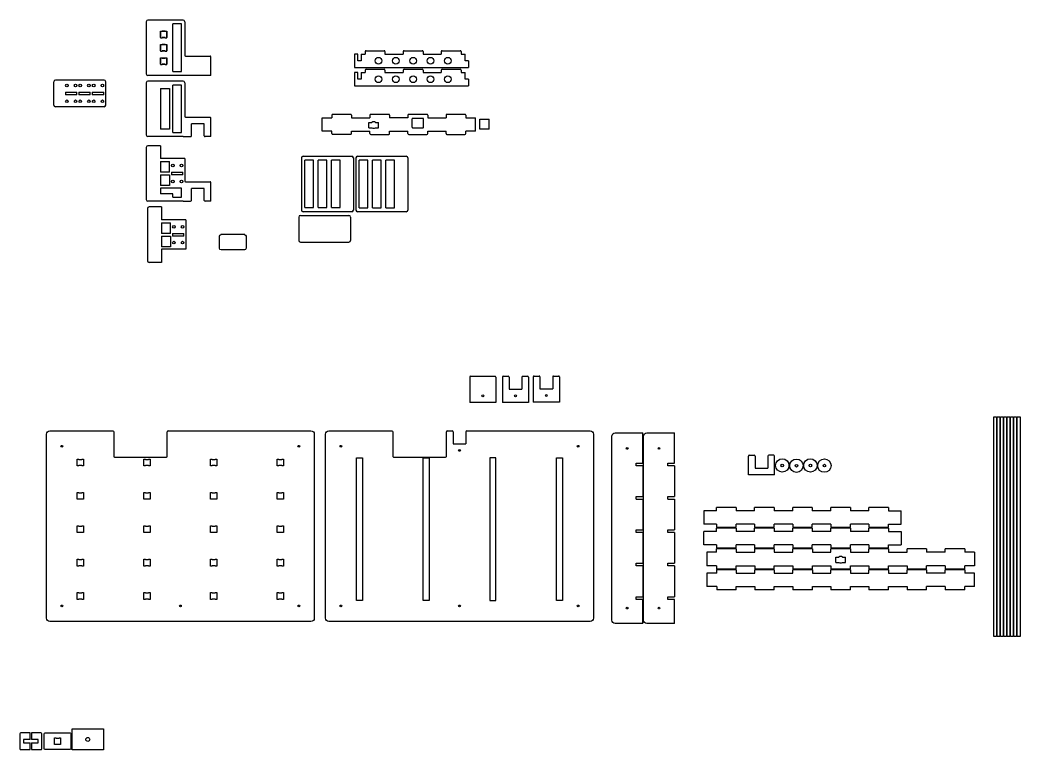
# Model space of a CAD drawing. Header units: inches. Extents: x 24.6 to 100.5, y -17.5 to 39.
# Drawn here: x 63.02 to 100.51, y 11.18 to 38.53 of the extents above; entities that cross this region are included whole.
import ezdxf

# ---------------------------------------------------------------- set-up
doc = ezdxf.new("R2010")
doc.units = ezdxf.units.IN
doc.header["$MEASUREMENT"] = 0

# ---------------------------------------------------------------- blocks, each defined once
blk = doc.blocks.new('*U232')
at = {"color": 4}
for p, q in [((-0.11625, 0.11625), (-0.11625, 0.12625)), ((-0.11625, 0.12625), (-0.05625, 0.12625)), ((-0.05625, 0.12625), (-0.05625, 0.11625)), ((0.05625, 0.11625), (0.05625, 0.12625)), ((0.05625, 0.12625), (0.11625, 0.12625)), ((0.11625, 0.12625), (0.11625, 0.11625)), ((-0.11625, -0.11625), (-0.11625, -0.12625)), ((-0.11625, -0.12625), (-0.05625, -0.12625)), ((-0.05625, -0.12625), (-0.05625, -0.11625)), ((0.05625, -0.11625), (0.05625, -0.12625)), ((0.05625, -0.12625), (0.11625, -0.12625)), ((0.11625, -0.12625), (0.11625, -0.11625))]:
    blk.add_line(p, q, dxfattribs=at)
for points in [[(-0.11625, 0.11625), (-0.11625, -0.11625)], [(-0.11625, -0.11625), (-0.11625, 0.11625)], [(0.05625, 0.11625), (-0.05625, 0.11625)], [(-0.05625, 0.11625), (0.05625, 0.11625)], [(0.11625, -0.11625), (0.11625, 0.11625)], [(0.11625, 0.11625), (0.11625, -0.11625)], [(-0.05625, -0.11625), (0.05625, -0.11625)], [(0.05625, -0.11625), (-0.05625, -0.11625)]]:
    blk.add_lwpolyline(points, dxfattribs=at)
blk = doc.blocks.new('*U233')
at = {"color": 0, "linetype": 'ByBlock', "lineweight": -2, "transparency": 16777216}
blk.add_blockref('*U232', (0, 0), dxfattribs=at)
blk = doc.blocks.new('*U234')
at = {"color": 4}
for p, q in [((-0.11625, 0.11625), (-0.11625, 0.12625)), ((-0.11625, 0.12625), (-0.05625, 0.12625)), ((-0.05625, 0.12625), (-0.05625, 0.11625)), ((0.05625, 0.11625), (0.05625, 0.12625)), ((0.05625, 0.12625), (0.11625, 0.12625)), ((0.11625, 0.12625), (0.11625, 0.11625)), ((-0.11625, -0.11625), (-0.11625, -0.12625)), ((-0.11625, -0.12625), (-0.05625, -0.12625)), ((-0.05625, -0.12625), (-0.05625, -0.11625)), ((0.05625, -0.11625), (0.05625, -0.12625)), ((0.05625, -0.12625), (0.11625, -0.12625)), ((0.11625, -0.12625), (0.11625, -0.11625))]:
    blk.add_line(p, q, dxfattribs=at)
for points in [[(-0.11625, 0.11625), (-0.11625, -0.11625)], [(-0.11625, -0.11625), (-0.11625, 0.11625)], [(0.05625, 0.11625), (-0.05625, 0.11625)], [(-0.05625, 0.11625), (0.05625, 0.11625)], [(0.11625, -0.11625), (0.11625, 0.11625)], [(0.11625, 0.11625), (0.11625, -0.11625)], [(-0.05625, -0.11625), (0.05625, -0.11625)], [(0.05625, -0.11625), (-0.05625, -0.11625)]]:
    blk.add_lwpolyline(points, dxfattribs=at)
blk = doc.blocks.new('*U229')
at = {"color": 0, "linetype": 'ByBlock', "lineweight": -2, "transparency": 16777216}
blk.add_blockref('*U234', (0, 0), dxfattribs=at)
blk = doc.blocks.new('*U230')
at = {"color": 4}
for p, q in [((-0.11625, 0.11625), (-0.11625, 0.12625)), ((-0.11625, 0.12625), (-0.05625, 0.12625)), ((-0.05625, 0.12625), (-0.05625, 0.11625)), ((0.05625, 0.11625), (0.05625, 0.12625)), ((0.05625, 0.12625), (0.11625, 0.12625)), ((0.11625, 0.12625), (0.11625, 0.11625)), ((-0.11625, -0.11625), (-0.11625, -0.12625)), ((-0.11625, -0.12625), (-0.05625, -0.12625)), ((-0.05625, -0.12625), (-0.05625, -0.11625)), ((0.05625, -0.11625), (0.05625, -0.12625)), ((0.05625, -0.12625), (0.11625, -0.12625)), ((0.11625, -0.12625), (0.11625, -0.11625))]:
    blk.add_line(p, q, dxfattribs=at)
for points in [[(-0.11625, 0.11625), (-0.11625, -0.11625)], [(-0.11625, -0.11625), (-0.11625, 0.11625)], [(0.05625, 0.11625), (-0.05625, 0.11625)], [(-0.05625, 0.11625), (0.05625, 0.11625)], [(0.11625, -0.11625), (0.11625, 0.11625)], [(0.11625, 0.11625), (0.11625, -0.11625)], [(-0.05625, -0.11625), (0.05625, -0.11625)], [(0.05625, -0.11625), (-0.05625, -0.11625)]]:
    blk.add_lwpolyline(points, dxfattribs=at)
blk = doc.blocks.new('*U231')
at = {"color": 0, "linetype": 'ByBlock', "lineweight": -2, "transparency": 16777216}
blk.add_blockref('*U230', (0, 0), dxfattribs=at)

msp = doc.modelspace()

# ---------------------------------------------------------------- linework, layer by layer
at = {"color": 2}
for p, q in [((67.75004, 38.46492), (67.75004, 36.50992)), ((69.13252, 38.52742), (67.81254, 38.52742)), ((68.74502, 36.60344), (68.74502, 38.38144)), ((69.07002, 38.38144), (68.74502, 38.38144)), ((69.07002, 36.60344), (69.07002, 38.38144)), ((69.19502, 38.46492), (69.19502, 37.20867)), ((69.22627, 37.17742), (70.14377, 37.17742)), ((70.17502, 36.44742), (70.17502, 37.14617)), ((75.68253, 37.25084), (75.55753, 37.25084)), ((75.55753, 37.25084), (75.55753, 36.75084)), ((75.68253, 37.00084), (75.68253, 37.25084)), ((75.80753, 37.25084), (75.80753, 37.00084)), ((75.80753, 37.25084), (75.95913, 37.25084)), ((75.95913, 37.34459), (75.95913, 37.25084)), ((75.99038, 37.37584), (76.66948, 37.37584)), ((76.70073, 37.34459), (76.70073, 37.25084)), ((76.70073, 37.25084), (77.38673, 37.25084)), ((77.38673, 37.34459), (77.38673, 37.25084)), ((77.41798, 37.37584), (78.09708, 37.37584)), ((78.12833, 37.34459), (78.12833, 37.25084)), ((78.12833, 37.25084), (78.81433, 37.25084)), ((78.81433, 37.34459), (78.81433, 37.25084)), ((78.84558, 37.37584), (79.52468, 37.37584)), ((79.55593, 37.34459), (79.55593, 37.25084)), ((79.55593, 37.25084), (79.70753, 37.25084)), ((79.70753, 37.00084), (79.70753, 37.25084)), ((75.55753, 36.75084), (79.83253, 36.75084)), ((75.80753, 37.00084), (75.68253, 37.00084)), ((79.83253, 37.00084), (79.70753, 37.00084)), ((79.83253, 37.00084), (79.83253, 36.75084)), ((69.13252, 36.44742), (67.81254, 36.44742)), ((68.74502, 36.60344), (69.07002, 36.60344)), ((70.17502, 36.44742), (69.13252, 36.44742)), ((75.68253, 36.55797), (75.55753, 36.55797)), ((75.55753, 36.55797), (75.55753, 36.05797)), ((75.68253, 36.30797), (75.68253, 36.55797)), ((75.80753, 36.55797), (75.80753, 36.30797)), ((75.80753, 36.55797), (75.95913, 36.55797)), ((75.95913, 36.65172), (75.95913, 36.55797)), ((75.99038, 36.68297), (76.66948, 36.68297)), ((76.70073, 36.65172), (76.70073, 36.55797)), ((76.70073, 36.55797), (77.38673, 36.55797)), ((77.38673, 36.65172), (77.38673, 36.55797)), ((77.41798, 36.68297), (78.09708, 36.68297)), ((78.12833, 36.65172), (78.12833, 36.55797)), ((78.12833, 36.55797), (78.81433, 36.55797)), ((78.81433, 36.65172), (78.81433, 36.55797)), ((78.84558, 36.68297), (79.52468, 36.68297)), ((79.55593, 36.65172), (79.55593, 36.55797)), ((79.55593, 36.55797), (79.70753, 36.55797)), ((79.70753, 36.30797), (79.70753, 36.55797)), ((64.28619, 35.34126), (64.28619, 36.21626)), ((66.16867, 36.27876), (64.34869, 36.27876)), ((66.23117, 35.34126), (66.23117, 36.21626)), ((67.75004, 36.17516), (67.75004, 34.22016)), ((69.13252, 36.23766), (67.81254, 36.23766)), ((69.07002, 36.09168), (68.74502, 36.09168)), ((68.74502, 34.31368), (68.74502, 36.09168)), ((69.07002, 34.31368), (69.07002, 36.09168)), ((69.19502, 36.17516), (69.19502, 34.91891)), ((75.55753, 36.05797), (79.83253, 36.05797)), ((75.80753, 36.30797), (75.68253, 36.30797)), ((79.83253, 36.30797), (79.70753, 36.30797)), ((79.83253, 36.30797), (79.83253, 36.05797)), ((64.73117, 35.82876), (65.15617, 35.82876)), ((64.73117, 35.82876), (64.73117, 35.72876)), ((65.15617, 35.72876), (64.73117, 35.72876)), ((65.15617, 35.72876), (65.15617, 35.82876)), ((65.23117, 35.82876), (65.65617, 35.82876)), ((65.23117, 35.82876), (65.23117, 35.72876)), ((65.65617, 35.72876), (65.23117, 35.72876)), ((65.65617, 35.72876), (65.65617, 35.82876)), ((65.73117, 35.82876), (66.15617, 35.82876)), ((65.73117, 35.82876), (65.73117, 35.72876)), ((66.15617, 35.72876), (65.73117, 35.72876)), ((66.15617, 35.72876), (66.15617, 35.82876)), ((68.28252, 35.95516), (68.28252, 34.44016)), ((66.16867, 35.27876), (64.34869, 35.27876)), ((69.22627, 34.88766), (70.14377, 34.88766)), ((74.34516, 34.36797), (74.34516, 34.86797)), ((74.34516, 34.86797), (74.70796, 34.86797)), ((74.70796, 34.96172), (74.70796, 34.86797)), ((75.41831, 34.99297), (74.73921, 34.99297)), ((75.44956, 34.96172), (75.44956, 34.86797)), ((75.44956, 34.86797), (76.13556, 34.86797)), ((76.13556, 34.96172), (76.13556, 34.86797)), ((76.84591, 34.99297), (76.16681, 34.99297)), ((76.87716, 34.96172), (76.87716, 34.86797)), ((77.56316, 34.86797), (76.87716, 34.86797)), ((77.56316, 34.96172), (77.56316, 34.86797)), ((78.27351, 34.99297), (77.59441, 34.99297)), ((78.30476, 34.96172), (78.30476, 34.86797)), ((78.30476, 34.86797), (78.99076, 34.86797)), ((78.99076, 34.96172), (78.99076, 34.86797)), ((79.70111, 34.99297), (79.02201, 34.99297)), ((79.73236, 34.96172), (79.73236, 34.86797)), ((79.73236, 34.86727), (80.09516, 34.86797)), ((80.09516, 34.36797), (80.09516, 34.86797)), ((69.44502, 34.18891), (69.44502, 34.63766)), ((69.92502, 34.63766), (69.44502, 34.63766)), ((69.92502, 34.18891), (69.92502, 34.63766)), ((70.17502, 34.15766), (70.17502, 34.85641)), ((76.09764, 34.49297), (76.09764, 34.69297)), ((76.09764, 34.69297), (76.21381, 34.69297)), ((76.09764, 34.49297), (76.21381, 34.49297)), ((76.34647, 34.69297), (76.46264, 34.69297)), ((76.34647, 34.49297), (76.46264, 34.49297)), ((76.46264, 34.49297), (76.46264, 34.69297)), ((77.72146, 34.50797), (77.72146, 34.82797)), ((78.13146, 34.84297), (77.73646, 34.84297)), ((77.73646, 34.49297), (78.13146, 34.49297)), ((78.14646, 34.50797), (78.14646, 34.82797)), ((80.25336, 34.43649), (80.25336, 34.81149)), ((80.25336, 34.81149), (80.60336, 34.81149)), ((80.60336, 34.43649), (80.60336, 34.81149)), ((69.13252, 34.15766), (67.81254, 34.15766)), ((68.74502, 34.31368), (69.07002, 34.31368)), ((69.13252, 34.15766), (69.41377, 34.15766)), ((70.17502, 34.15766), (69.95627, 34.15766)), ((74.70796, 34.36797), (74.34516, 34.36797)), ((74.70796, 34.27422), (74.70796, 34.36797)), ((75.41831, 34.24297), (74.73921, 34.24297)), ((75.44956, 34.36797), (76.13556, 34.36797)), ((75.44956, 34.27422), (75.44956, 34.36797)), ((76.13556, 34.27422), (76.13556, 34.36797)), ((76.16681, 34.24297), (76.84591, 34.24297)), ((76.87716, 34.36797), (77.56316, 34.36797)), ((76.87716, 34.27422), (76.87716, 34.36797)), ((77.56316, 34.27422), (77.56316, 34.36797)), ((77.59441, 34.24297), (78.27351, 34.24297)), ((78.30476, 34.36797), (78.99076, 34.36797)), ((78.30476, 34.27422), (78.30476, 34.36797)), ((78.99076, 34.27422), (78.99076, 34.36797)), ((79.02201, 34.24297), (79.70111, 34.24297)), ((79.73236, 34.27422), (79.73236, 34.36797)), ((80.09516, 34.36797), (79.73236, 34.36797)), ((80.60336, 34.43649), (80.25336, 34.43649)), ((67.75004, 33.75544), (67.75004, 31.80044)), ((68.28252, 33.81794), (67.81254, 33.81794)), ((68.28252, 33.81794), (68.28252, 33.33297)), ((73.63463, 33.42557), (75.45461, 33.42557)), ((75.67644, 33.42254), (77.49642, 33.42254)), ((69.19502, 33.33297), (68.28252, 33.33297)), ((68.28252, 33.22794), (68.62002, 33.22794)), ((68.28252, 33.22794), (68.28252, 32.82794)), ((68.62002, 32.82794), (68.62002, 33.22794)), ((69.19502, 33.33297), (69.19502, 32.49919)), ((73.57213, 33.36307), (73.57213, 31.40807)), ((73.69713, 31.49657), (73.69713, 33.27457)), ((74.02213, 33.27457), (73.69713, 33.27457)), ((74.02213, 31.49657), (74.02213, 33.27457)), ((74.19713, 31.49657), (74.19713, 33.27457)), ((74.52213, 33.27457), (74.19713, 33.27457)), ((74.52213, 31.49657), (74.52213, 33.27457)), ((74.69713, 31.49657), (74.69713, 33.27457)), ((75.02213, 33.27457), (74.69713, 33.27457)), ((75.02213, 31.49657), (75.02213, 33.27457)), ((75.51711, 33.36307), (75.51711, 31.40807)), ((75.61394, 33.36004), (75.61394, 31.40504)), ((75.73894, 31.49354), (75.73894, 33.27154)), ((76.06394, 33.27154), (75.73894, 33.27154)), ((76.06394, 31.49354), (76.06394, 33.27154)), ((76.56394, 33.27154), (76.23894, 33.27154)), ((76.23894, 31.49354), (76.23894, 33.27154)), ((76.56394, 31.49354), (76.56394, 33.27154)), ((76.73894, 31.49354), (76.73894, 33.27154)), ((77.06394, 33.27154), (76.73894, 33.27154)), ((77.06394, 31.49354), (77.06394, 33.27154)), ((77.55892, 33.36004), (77.55892, 31.40504)), ((68.62002, 32.82794), (68.28252, 32.82794)), ((68.28252, 32.72794), (68.62002, 32.72794)), ((68.28252, 32.72794), (68.28252, 32.32794)), ((68.62002, 32.72794), (68.62002, 32.32794)), ((68.69502, 32.82794), (69.12002, 32.82794)), ((68.69502, 32.82794), (68.69502, 32.72794)), ((69.12002, 32.72794), (68.69502, 32.72794)), ((69.12002, 32.72794), (69.12002, 32.82794)), ((68.62002, 32.32794), (68.28252, 32.32794)), ((69.22627, 32.46794), (70.14377, 32.46794)), ((70.17502, 31.73794), (70.17502, 32.43669)), ((69.07002, 32.23297), (68.28252, 32.23297)), ((68.28252, 32.23297), (68.28252, 32.02044)), ((68.74502, 31.89397), (68.74502, 32.02044)), ((68.74502, 31.89397), (69.07002, 31.89397)), ((69.07002, 31.89397), (69.07002, 32.23297)), ((69.44502, 31.76919), (69.44502, 32.21794)), ((69.92502, 32.21794), (69.44502, 32.21794)), ((69.92502, 31.76919), (69.92502, 32.21794)), ((69.13252, 31.73794), (67.81254, 31.73794)), ((68.32909, 31.52406), (67.85911, 31.52406)), ((68.32909, 31.52406), (68.32909, 31.03908)), ((69.13252, 31.73794), (69.41377, 31.73794)), ((70.17502, 31.73794), (69.95627, 31.73794)), ((73.69713, 31.49657), (74.02213, 31.49657)), ((74.19713, 31.49657), (74.52213, 31.49657)), ((74.69713, 31.49657), (75.02213, 31.49657)), ((75.73894, 31.49354), (76.06394, 31.49354)), ((76.23894, 31.49354), (76.56394, 31.49354)), ((76.73894, 31.49354), (77.06394, 31.49354)), ((67.79661, 31.46156), (67.79661, 29.50656)), ((73.46947, 31.14345), (73.46947, 30.26845)), ((73.53197, 31.20595), (75.35195, 31.20595)), ((75.45461, 31.34557), (73.63463, 31.34557)), ((75.41445, 31.14345), (75.41445, 30.26845)), ((77.49642, 31.34254), (75.67644, 31.34254)), ((69.24159, 31.03908), (68.32909, 31.03908)), ((68.32909, 30.93406), (68.66659, 30.93406)), ((68.32909, 30.93406), (68.32909, 30.53406)), ((68.66659, 30.53406), (68.66659, 30.93406)), ((69.24159, 31.03908), (69.24159, 29.93908)), ((68.66659, 30.53406), (68.32909, 30.53406)), ((68.32909, 30.43406), (68.66659, 30.43406)), ((68.32909, 30.43406), (68.32909, 30.03406)), ((68.66659, 30.43406), (68.66659, 30.03406)), ((68.74159, 30.53406), (69.16659, 30.53406)), ((68.74159, 30.53406), (68.74159, 30.43406)), ((69.16659, 30.43406), (68.74159, 30.43406)), ((69.16659, 30.43406), (69.16659, 30.53406)), ((71.44583, 30.49015), (70.54583, 30.49015)), ((68.66659, 30.03406), (68.32909, 30.03406)), ((73.53197, 30.20595), (75.35195, 30.20595)), ((69.24159, 29.93908), (68.32909, 29.93908)), ((68.32909, 29.93908), (68.32909, 29.44406)), ((68.32909, 29.44406), (67.85911, 29.44406))]:
    msp.add_line(p, q, dxfattribs=at)
at = {"color": 4}
for p, q in [((79.87931, 25.1469), (79.87931, 24.19815)), ((79.91056, 25.17815), (80.82806, 25.17815)), ((80.85931, 25.1469), (80.85931, 24.19815)), ((81.10157, 25.14684), (81.10157, 24.19809)), ((81.13282, 25.17809), (81.32032, 25.17809)), ((81.35157, 25.14684), (81.35157, 24.69809)), ((81.83157, 25.14684), (81.83157, 24.69809)), ((81.86282, 25.17809), (82.05032, 25.17809)), ((82.08157, 25.14684), (82.08157, 24.19809)), ((82.26057, 25.15544), (82.26057, 24.20669)), ((82.29182, 25.18669), (82.47932, 25.18669)), ((82.51057, 25.15544), (82.51057, 24.70669)), ((82.99057, 25.15544), (82.99057, 24.70669)), ((83.02182, 25.18669), (83.20932, 25.18669)), ((83.24057, 25.15544), (83.24057, 24.20669)), ((81.35157, 24.69809), (81.83157, 24.69809)), ((82.51057, 24.70669), (82.99057, 24.70669)), ((80.85931, 24.19815), (79.87931, 24.19815)), ((82.08157, 24.19809), (81.10157, 24.19809)), ((83.24057, 24.20669), (82.26057, 24.20669)), ((100.2824, 23.66466), (100.3824, 23.66466)), ((68.57237, 23.13241), (73.92781, 23.13241)), ((79.03589, 23.13241), (79.22339, 23.13241)), ((79.25464, 23.10116), (79.25464, 22.65241)), ((79.73464, 23.10116), (79.73464, 22.65241)), ((79.76589, 23.13241), (84.39133, 23.13241)), ((85.78467, 23.05472), (85.78467, 23.05472)), ((86.36237, 21.92132), (86.36237, 23.05472)), ((86.97441, 23.05472), (86.97441, 23.05472)), ((87.55211, 21.92132), (87.55211, 23.05472)), ((79.25464, 22.65241), (79.73464, 22.65241)), ((90.35633, 22.21991), (90.54383, 22.21991)), ((90.57508, 22.18866), (90.57508, 21.73991)), ((91.05508, 22.18866), (91.05508, 21.73991)), ((91.27383, 22.21991), (91.08633, 22.21991)), ((86.36237, 21.82132), (86.36237, 20.67132)), ((87.55211, 21.82132), (87.55211, 20.67132)), ((91.30508, 21.48991), (90.32508, 21.48991)), ((90.57508, 21.73991), (91.05508, 21.73991)), ((86.11237, 20.57132), (86.36237, 20.57132)), ((86.36237, 20.57132), (86.36237, 19.42132)), ((87.30211, 20.57132), (87.55211, 20.57132)), ((87.55211, 20.57132), (87.55211, 19.42132)), ((89.86571, 20.26742), (89.13211, 20.26742)), ((89.13211, 20.14242), (89.13211, 20.26742)), ((89.86571, 20.26742), (89.86571, 20.14242)), ((91.29331, 20.26742), (90.55971, 20.26742)), ((90.55971, 20.14242), (90.55971, 20.26742)), ((91.29331, 20.26742), (91.29331, 20.14242)), ((91.98731, 20.14242), (91.98731, 20.26742)), ((92.72091, 20.26742), (91.98731, 20.26742)), ((92.72091, 20.26742), (92.72091, 20.14242)), ((93.41491, 20.14242), (93.41491, 20.26742)), ((94.14851, 20.26742), (93.41491, 20.26742)), ((94.14851, 20.26742), (94.14851, 20.14242)), ((94.84251, 20.14242), (94.84251, 20.26742)), ((95.57611, 20.26742), (94.84251, 20.26742)), ((95.57611, 20.26742), (95.57611, 20.14242)), ((88.66047, 20.14242), (88.66047, 19.64242)), ((89.13211, 20.14242), (88.66047, 20.14242)), ((90.55971, 20.14242), (89.86571, 20.14242)), ((91.98731, 20.14242), (91.29331, 20.14242)), ((93.41491, 20.14242), (92.72091, 20.14242)), ((94.84251, 20.14242), (94.14851, 20.14242)), ((95.57611, 20.14242), (96.04775, 20.14242)), ((96.04775, 19.64242), (96.04775, 20.14242)), ((89.13211, 19.64242), (88.66047, 19.64242)), ((89.13211, 19.64242), (89.13211, 19.51742)), ((89.86571, 19.51742), (89.13211, 19.51742)), ((89.86571, 19.51742), (89.86571, 19.64242)), ((90.55971, 19.64242), (89.86571, 19.64242)), ((90.55971, 19.64242), (90.55971, 19.51742)), ((91.29331, 19.51742), (90.55971, 19.51742)), ((91.29331, 19.51742), (91.29331, 19.64242)), ((91.98731, 19.64242), (91.29331, 19.64242)), ((91.98731, 19.64242), (91.98731, 19.51742)), ((92.72091, 19.51742), (91.98731, 19.51742)), ((92.72091, 19.51742), (92.72091, 19.64242)), ((93.41491, 19.64242), (92.72091, 19.64242)), ((93.41491, 19.64242), (93.41491, 19.51742)), ((94.14851, 19.51742), (93.41491, 19.51742)), ((94.14851, 19.51742), (94.14851, 19.64242)), ((94.84251, 19.64242), (94.14851, 19.64242)), ((94.84251, 19.64242), (94.84251, 19.51742)), ((95.57611, 19.51742), (94.84251, 19.51742)), ((95.57611, 19.51742), (95.57611, 19.64242)), ((95.57611, 19.64242), (96.04775, 19.64242)), ((86.36237, 19.32132), (86.36237, 18.17132)), ((87.55211, 19.32132), (87.55211, 18.17132)), ((89.13211, 19.36395), (88.66047, 19.36395)), ((88.66047, 18.86395), (88.66047, 19.36395)), ((89.86571, 19.48895), (89.13211, 19.48895)), ((89.13211, 19.36395), (89.13211, 19.48895)), ((89.86571, 19.48895), (89.86571, 19.36395)), ((90.55971, 19.36395), (89.86571, 19.36395)), ((91.29331, 19.48895), (90.55971, 19.48895)), ((90.55971, 19.36395), (90.55971, 19.48895)), ((91.29331, 19.48895), (91.29331, 19.36395)), ((91.98731, 19.36395), (91.29331, 19.36395)), ((91.98731, 19.36395), (91.98731, 19.48895)), ((92.72091, 19.48895), (91.98731, 19.48895)), ((92.72091, 19.48895), (92.72091, 19.36395)), ((93.41491, 19.36395), (92.72091, 19.36395)), ((93.41491, 19.36395), (93.41491, 19.48895)), ((94.14851, 19.48895), (93.41491, 19.48895)), ((94.14851, 19.48895), (94.14851, 19.36395)), ((94.84251, 19.36395), (94.14851, 19.36395)), ((94.84251, 19.36395), (94.84251, 19.48895)), ((95.57611, 19.48895), (94.84251, 19.48895)), ((95.57611, 19.48895), (95.57611, 19.36395)), ((95.57611, 19.36395), (96.04775, 19.36395)), ((96.04775, 19.36395), (96.04775, 18.86395)), ((89.13211, 18.86395), (88.66047, 18.86395)), ((89.13211, 18.86395), (89.13211, 18.73895)), ((89.86571, 18.73895), (89.86571, 18.86395)), ((90.55971, 18.86395), (89.86571, 18.86395)), ((90.55971, 18.86395), (90.55971, 18.73895)), ((91.29331, 18.73895), (91.29331, 18.86395)), ((91.98731, 18.86395), (91.29331, 18.86395)), ((91.98731, 18.86395), (91.98731, 18.73895)), ((92.72091, 18.73895), (92.72091, 18.86395)), ((93.41491, 18.86395), (92.72091, 18.86395)), ((93.41491, 18.86395), (93.41491, 18.73895)), ((94.14851, 18.73895), (94.14851, 18.86395)), ((94.84251, 18.86395), (94.14851, 18.86395)), ((94.84251, 18.86395), (94.84251, 18.73895)), ((95.57611, 18.73895), (95.57611, 18.86395)), ((95.57611, 18.86395), (96.04775, 18.86395)), ((89.13524, 18.58276), (88.76317, 18.58276)), ((88.76317, 18.58276), (88.76317, 18.08276)), ((89.86571, 18.73895), (89.13211, 18.73895)), ((89.13524, 18.58276), (89.13524, 18.70776)), ((89.86884, 18.70776), (89.13524, 18.70776)), ((89.86884, 18.70776), (89.86884, 18.58276)), ((89.86884, 18.58276), (90.56284, 18.58276)), ((91.29331, 18.73895), (90.55971, 18.73895)), ((91.29644, 18.70776), (90.56284, 18.70776)), ((90.56284, 18.58276), (90.56284, 18.70776)), ((91.29644, 18.70776), (91.29644, 18.58276)), ((91.29644, 18.58276), (91.99044, 18.58276)), ((92.72091, 18.73895), (91.98731, 18.73895)), ((92.72404, 18.70776), (91.99044, 18.70776)), ((91.99044, 18.58276), (91.99044, 18.70776)), ((92.72404, 18.70776), (92.72404, 18.58276)), ((92.72404, 18.58276), (93.41804, 18.58276)), ((94.14851, 18.73895), (93.41491, 18.73895)), ((93.41804, 18.58276), (93.41804, 18.70776)), ((94.15164, 18.70776), (93.41804, 18.70776)), ((93.60234, 18.20776), (93.60234, 18.40776)), ((93.60234, 18.40776), (93.71851, 18.40776)), ((93.85117, 18.40776), (93.96734, 18.40776)), ((93.96734, 18.20776), (93.96734, 18.40776)), ((94.15164, 18.70776), (94.15164, 18.58276)), ((94.15164, 18.58276), (94.84564, 18.58276)), ((95.57611, 18.73895), (94.84251, 18.73895)), ((94.84564, 18.58276), (94.84564, 18.70776)), ((95.57924, 18.70776), (94.84564, 18.70776)), ((95.57924, 18.70776), (95.57924, 18.58276)), ((95.57924, 18.58276), (96.27324, 18.58276)), ((97.00684, 18.70776), (96.27324, 18.70776)), ((96.27324, 18.58276), (96.27324, 18.70776)), ((97.00684, 18.70776), (97.00684, 18.58276)), ((97.70084, 18.58276), (97.00684, 18.58276)), ((98.43444, 18.70776), (97.70084, 18.70776)), ((97.70084, 18.58276), (97.70084, 18.70776)), ((98.43444, 18.70776), (98.43444, 18.58276)), ((98.80652, 18.58276), (98.43444, 18.58276)), ((98.80652, 18.58276), (98.80652, 18.08276)), ((86.36237, 18.07132), (86.36237, 16.92132)), ((87.55211, 18.07132), (87.55211, 16.92132)), ((89.13524, 18.08276), (88.76317, 18.08276)), ((89.13524, 18.08276), (89.13524, 17.95776)), ((89.86884, 17.95776), (89.86884, 18.08276)), ((89.86884, 18.08276), (90.56284, 18.08276)), ((90.56284, 18.08276), (90.56284, 17.95776)), ((91.29644, 17.95776), (91.29644, 18.08276)), ((91.29644, 18.08276), (91.99044, 18.08276)), ((91.99044, 18.08276), (91.99044, 17.95776)), ((92.72404, 17.95776), (92.72404, 18.08276)), ((92.72404, 18.08276), (93.41804, 18.08276)), ((93.41804, 18.08276), (93.41804, 17.95776)), ((93.60234, 18.20776), (93.71851, 18.20776)), ((93.85117, 18.20776), (93.96734, 18.20776)), ((94.15164, 17.95776), (94.15164, 18.08276)), ((94.15164, 18.08276), (94.84564, 18.08276)), ((94.84564, 18.08276), (94.84564, 17.95776)), ((95.57924, 17.95776), (95.57924, 18.08276)), ((95.57924, 18.08276), (96.27324, 18.08276)), ((96.27324, 18.08276), (96.27324, 17.95776)), ((97.00684, 17.95776), (97.00684, 18.08276)), ((97.70084, 18.08276), (97.00684, 18.08276)), ((97.70084, 18.08276), (97.70084, 17.95776)), ((98.80652, 18.08276), (98.43444, 18.08276)), ((98.43444, 17.95776), (98.43444, 18.08276)), ((89.13614, 17.80776), (88.76407, 17.80776)), ((88.76407, 17.80776), (88.76407, 17.30776)), ((89.86884, 17.95776), (89.13524, 17.95776)), ((89.13614, 17.80776), (89.13614, 17.93276)), ((89.86974, 17.93276), (89.13614, 17.93276)), ((89.86974, 17.93276), (89.86974, 17.80776)), ((89.86974, 17.80776), (90.56374, 17.80776)), ((91.29644, 17.95776), (90.56284, 17.95776)), ((91.29734, 17.93276), (90.56374, 17.93276)), ((90.56374, 17.80776), (90.56374, 17.93276)), ((91.29734, 17.93276), (91.29734, 17.80776)), ((91.29734, 17.80776), (91.99134, 17.80776)), ((92.72404, 17.95776), (91.99044, 17.95776)), ((92.72494, 17.93276), (91.99134, 17.93276)), ((91.99134, 17.80776), (91.99134, 17.93276)), ((92.72494, 17.93276), (92.72494, 17.80776)), ((92.72494, 17.80776), (93.41894, 17.80776)), ((94.15164, 17.95776), (93.41804, 17.95776)), ((93.41894, 17.80776), (93.41894, 17.93276)), ((94.15254, 17.93276), (93.41894, 17.93276)), ((94.15254, 17.93276), (94.15254, 17.80776)), ((94.15254, 17.80776), (94.84654, 17.80776)), ((95.57924, 17.95776), (94.84564, 17.95776)), ((94.84654, 17.80776), (94.84654, 17.93276)), ((95.58014, 17.93276), (94.84654, 17.93276)), ((95.58014, 17.93276), (95.58014, 17.80776)), ((95.58014, 17.80776), (96.27414, 17.80776)), ((97.00684, 17.95776), (96.27324, 17.95776)), ((97.00774, 17.93276), (96.27414, 17.93276)), ((96.27414, 17.80776), (96.27414, 17.93276)), ((97.00774, 17.93276), (97.00774, 17.80776)), ((97.70174, 17.80776), (97.00774, 17.80776)), ((98.43444, 17.95776), (97.70084, 17.95776)), ((98.43534, 17.93276), (97.70174, 17.93276)), ((97.70174, 17.80776), (97.70174, 17.93276)), ((98.43534, 17.93276), (98.43534, 17.80776)), ((98.80742, 17.80776), (98.43534, 17.80776)), ((98.80742, 17.30776), (98.80742, 17.80776)), ((89.13614, 17.30776), (88.76407, 17.30776)), ((89.13614, 17.30776), (89.13614, 17.18276)), ((89.86974, 17.18276), (89.86974, 17.30776)), ((89.86974, 17.30776), (90.56374, 17.30776)), ((90.56374, 17.30776), (90.56374, 17.18276)), ((91.29734, 17.18276), (91.29734, 17.30776)), ((91.29734, 17.30776), (91.99134, 17.30776)), ((91.99134, 17.30776), (91.99134, 17.18276)), ((92.72494, 17.18276), (92.72494, 17.30776)), ((92.72494, 17.30776), (93.41894, 17.30776)), ((93.41894, 17.30776), (93.41894, 17.18276)), ((94.15254, 17.18276), (94.15254, 17.30776)), ((94.15254, 17.30776), (94.84654, 17.30776)), ((94.84654, 17.30776), (94.84654, 17.18276)), ((95.58014, 17.18276), (95.58014, 17.30776)), ((95.58014, 17.30776), (96.27414, 17.30776)), ((96.27414, 17.30776), (96.27414, 17.18276)), ((97.00774, 17.18276), (97.00774, 17.30776)), ((97.70174, 17.30776), (97.00774, 17.30776)), ((97.70174, 17.30776), (97.70174, 17.18276)), ((98.80742, 17.30776), (98.43534, 17.30776)), ((98.43534, 17.18276), (98.43534, 17.30776)), ((89.86974, 17.18276), (89.13614, 17.18276)), ((91.29734, 17.18276), (90.56374, 17.18276)), ((92.72494, 17.18276), (91.99134, 17.18276)), ((94.15254, 17.18276), (93.41894, 17.18276)), ((95.58014, 17.18276), (94.84654, 17.18276)), ((97.00774, 17.18276), (96.27414, 17.18276)), ((98.43534, 17.18276), (97.70174, 17.18276)), ((86.36237, 15.91744), (86.36237, 16.82132)), ((87.55211, 15.91744), (87.55211, 16.82132)), ((63.4033, 11.5655), (63.1533, 11.5655)), ((63.1533, 11.5655), (63.1533, 11.4405)), ((63.1533, 11.4405), (63.4033, 11.4405)), ((63.7042, 11.5672), (63.4542, 11.5672)), ((63.4542, 11.4422), (63.7042, 11.4422)), ((63.7042, 11.4422), (63.7042, 11.5672))]:
    msp.add_line(p, q, dxfattribs=at)
at = {"color": 2}
for points in [[(68.28252, 35.95516), (68.62002, 35.95516), (68.62002, 34.44016), (68.28252, 34.44016)], [(68.74502, 32.02044), (68.28252, 32.02044)]]:
    msp.add_lwpolyline(points, dxfattribs=at)
msp.add_lwpolyline([(71.43333, 30.49015, -0.41421356), (71.49583, 30.42765), (71.49583, 29.97765, -0.41421356), (71.43333, 29.91515), (70.55833, 29.91515, -0.41421356), (70.49583, 29.97765), (70.49583, 30.42765, -0.41421356), (70.55833, 30.49015)], format="xyb", dxfattribs=at)
at = {"color": 4}
for points in [[(99.5324, 23.66466), (99.6324, 23.66466), (99.6324, 15.43216), (99.5324, 15.43216)], [(99.6574, 23.66466), (99.7574, 23.66466), (99.7574, 15.43216), (99.6574, 15.43216)], [(99.7824, 23.66466), (99.8824, 23.66466), (99.8824, 15.43216), (99.7824, 15.43216)], [(99.9074, 23.66466), (100.0074, 23.66466), (100.0074, 15.43216), (99.9074, 15.43216)], [(100.0324, 23.66466), (100.1324, 23.66466), (100.1324, 15.43216), (100.0324, 15.43216)], [(100.1574, 23.66466), (100.2574, 23.66466), (100.2574, 15.43216), (100.1574, 15.43216)], [(100.4074, 23.66466), (100.5074, 23.66466), (100.5074, 15.43216), (100.4074, 15.43216)], [(75.62838, 22.12276), (75.86088, 22.12276), (75.86088, 16.77526), (75.62838, 16.77526)], [(78.12838, 22.12276), (78.36088, 22.12276), (78.36088, 16.77526), (78.12838, 16.77526)], [(80.62838, 16.77526), (80.86088, 16.77526), (80.86088, 22.12276), (80.62838, 22.12276)], [(83.12838, 22.12276), (83.36088, 22.12276), (83.36088, 16.77526), (83.12838, 16.77526)], [(64.97243, 11.96414), (66.14972, 11.96414), (66.14972, 11.17702), (64.97243, 11.17702)]]:
    msp.add_lwpolyline(points, close=True, dxfattribs=at)
for points in [[(100.2824, 15.43216), (100.2824, 23.66466)], [(100.3824, 23.66466), (100.3824, 15.43216)], [(90.32508, 21.48991), (90.32508, 22.18866)], [(91.30508, 21.48991), (91.30508, 22.18866)], [(65.16486, 22.07276), (65.22486, 22.07276), (65.22486, 22.06276), (65.33736, 22.06276), (65.33736, 22.07276), (65.39736, 22.07276), (65.39736, 21.82026), (65.33736, 21.82026), (65.33736, 21.83026), (65.22486, 21.83026), (65.22486, 21.82026), (65.16486, 21.82026), (65.16486, 22.07276)], [(67.66486, 22.07276), (67.72486, 22.07276), (67.72486, 22.06276), (67.83736, 22.06276), (67.83736, 22.07276), (67.89736, 22.07276), (67.89736, 21.82026), (67.83736, 21.82026), (67.83736, 21.83026), (67.72486, 21.83026), (67.72486, 21.82026), (67.66486, 21.82026), (67.66486, 22.07276)], [(70.16486, 22.07276), (70.22486, 22.07276), (70.22486, 22.06276), (70.33736, 22.06276), (70.33736, 22.07276), (70.39736, 22.07276), (70.39736, 21.82026), (70.33736, 21.82026), (70.33736, 21.83026), (70.22486, 21.83026), (70.22486, 21.82026), (70.16486, 21.82026), (70.16486, 22.07276)], [(72.66486, 22.07276), (72.72486, 22.07276), (72.72486, 22.06276), (72.83736, 22.06276), (72.83736, 22.07276), (72.89736, 22.07276), (72.89736, 21.82026), (72.83736, 21.82026), (72.83736, 21.83026), (72.72486, 21.83026), (72.72486, 21.82026), (72.66486, 21.82026), (72.66486, 22.07276)], [(86.36237, 21.82132), (86.11237, 21.82132), (86.11237, 21.92132), (86.36237, 21.92132)], [(87.55211, 21.82132), (87.30211, 21.82132), (87.30211, 21.92132), (87.55211, 21.92132)], [(65.16486, 20.82276), (65.22486, 20.82276), (65.22486, 20.81276), (65.33736, 20.81276), (65.33736, 20.82276), (65.39736, 20.82276), (65.39736, 20.57026), (65.33736, 20.57026), (65.33736, 20.58026), (65.22486, 20.58026), (65.22486, 20.57026), (65.16486, 20.57026), (65.16486, 20.82276)], [(67.66486, 20.82276), (67.72486, 20.82276), (67.72486, 20.81276), (67.83736, 20.81276), (67.83736, 20.82276), (67.89736, 20.82276), (67.89736, 20.57026), (67.83736, 20.57026), (67.83736, 20.58026), (67.72486, 20.58026), (67.72486, 20.57026), (67.66486, 20.57026), (67.66486, 20.82276)], [(70.16486, 20.82276), (70.22486, 20.82276), (70.22486, 20.81276), (70.33736, 20.81276), (70.33736, 20.82276), (70.39736, 20.82276), (70.39736, 20.57026), (70.33736, 20.57026), (70.33736, 20.58026), (70.22486, 20.58026), (70.22486, 20.57026), (70.16486, 20.57026), (70.16486, 20.82276)], [(72.66486, 20.82276), (72.72486, 20.82276), (72.72486, 20.81276), (72.83736, 20.81276), (72.83736, 20.82276), (72.89736, 20.82276), (72.89736, 20.57026), (72.83736, 20.57026), (72.83736, 20.58026), (72.72486, 20.58026), (72.72486, 20.57026), (72.66486, 20.57026), (72.66486, 20.82276)], [(86.11237, 20.57132), (86.11237, 20.67132), (86.36237, 20.67132)], [(87.30211, 20.57132), (87.30211, 20.67132), (87.55211, 20.67132)], [(65.16486, 19.57276), (65.22486, 19.57276), (65.22486, 19.56276), (65.33736, 19.56276), (65.33736, 19.57276), (65.39736, 19.57276), (65.39736, 19.32026), (65.33736, 19.32026), (65.33736, 19.33026), (65.22486, 19.33026), (65.22486, 19.32026), (65.16486, 19.32026), (65.16486, 19.57276)], [(67.66486, 19.57276), (67.72486, 19.57276), (67.72486, 19.56276), (67.83736, 19.56276), (67.83736, 19.57276), (67.89736, 19.57276), (67.89736, 19.32026), (67.83736, 19.32026), (67.83736, 19.33026), (67.72486, 19.33026), (67.72486, 19.32026), (67.66486, 19.32026), (67.66486, 19.57276)], [(70.16486, 19.57276), (70.22486, 19.57276), (70.22486, 19.56276), (70.33736, 19.56276), (70.33736, 19.57276), (70.39736, 19.57276), (70.39736, 19.32026), (70.33736, 19.32026), (70.33736, 19.33026), (70.22486, 19.33026), (70.22486, 19.32026), (70.16486, 19.32026), (70.16486, 19.57276)], [(72.66486, 19.57276), (72.72486, 19.57276), (72.72486, 19.56276), (72.83736, 19.56276), (72.83736, 19.57276), (72.89736, 19.57276), (72.89736, 19.32026), (72.83736, 19.32026), (72.83736, 19.33026), (72.72486, 19.33026), (72.72486, 19.32026), (72.66486, 19.32026), (72.66486, 19.57276)], [(86.36237, 19.32132), (86.11237, 19.32132), (86.11237, 19.42132), (86.36237, 19.42132)], [(87.55211, 19.32132), (87.30211, 19.32132), (87.30211, 19.42132), (87.55211, 19.42132)], [(65.16486, 18.32276), (65.22486, 18.32276), (65.22486, 18.31276), (65.33736, 18.31276), (65.33736, 18.32276), (65.39736, 18.32276), (65.39736, 18.07026), (65.33736, 18.07026), (65.33736, 18.08026), (65.22486, 18.08026), (65.22486, 18.07026), (65.16486, 18.07026), (65.16486, 18.32276)], [(67.66486, 18.32276), (67.72486, 18.32276), (67.72486, 18.31276), (67.83736, 18.31276), (67.83736, 18.32276), (67.89736, 18.32276), (67.89736, 18.07026), (67.83736, 18.07026), (67.83736, 18.08026), (67.72486, 18.08026), (67.72486, 18.07026), (67.66486, 18.07026), (67.66486, 18.32276)], [(70.16486, 18.32276), (70.22486, 18.32276), (70.22486, 18.31276), (70.33736, 18.31276), (70.33736, 18.32276), (70.39736, 18.32276), (70.39736, 18.07026), (70.33736, 18.07026), (70.33736, 18.08026), (70.22486, 18.08026), (70.22486, 18.07026), (70.16486, 18.07026), (70.16486, 18.32276)], [(72.66486, 18.32276), (72.72486, 18.32276), (72.72486, 18.31276), (72.83736, 18.31276), (72.83736, 18.32276), (72.89736, 18.32276), (72.89736, 18.07026), (72.83736, 18.07026), (72.83736, 18.08026), (72.72486, 18.08026), (72.72486, 18.07026), (72.66486, 18.07026), (72.66486, 18.32276)], [(86.36237, 18.07132), (86.11237, 18.07132), (86.11237, 18.17132), (86.36237, 18.17132)], [(87.55211, 18.07132), (87.30211, 18.07132), (87.30211, 18.17132), (87.55211, 18.17132)], [(65.16486, 17.07276), (65.22486, 17.07276), (65.22486, 17.06276), (65.33736, 17.06276), (65.33736, 17.07276), (65.39736, 17.07276), (65.39736, 16.82026), (65.33736, 16.82026), (65.33736, 16.83026), (65.22486, 16.83026), (65.22486, 16.82026), (65.16486, 16.82026), (65.16486, 17.07276)], [(67.66486, 17.07276), (67.72486, 17.07276), (67.72486, 17.06276), (67.83736, 17.06276), (67.83736, 17.07276), (67.89736, 17.07276), (67.89736, 16.82026), (67.83736, 16.82026), (67.83736, 16.83026), (67.72486, 16.83026), (67.72486, 16.82026), (67.66486, 16.82026), (67.66486, 17.07276)], [(70.16486, 17.07276), (70.22486, 17.07276), (70.22486, 17.06276), (70.33736, 17.06276), (70.33736, 17.07276), (70.39736, 17.07276), (70.39736, 16.82026), (70.33736, 16.82026), (70.33736, 16.83026), (70.22486, 16.83026), (70.22486, 16.82026), (70.16486, 16.82026), (70.16486, 17.07276)], [(72.66486, 17.07276), (72.72486, 17.07276), (72.72486, 17.06276), (72.83736, 17.06276), (72.83736, 17.07276), (72.89736, 17.07276), (72.89736, 16.82026), (72.83736, 16.82026), (72.83736, 16.83026), (72.72486, 16.83026), (72.72486, 16.82026), (72.66486, 16.82026), (72.66486, 17.07276)], [(86.36237, 16.82132), (86.11237, 16.82132), (86.11237, 16.92132), (86.36237, 16.92132)], [(87.55211, 16.82132), (87.30211, 16.82132), (87.30211, 16.92132), (87.55211, 16.92132)], [(100.3824, 15.43216), (100.2824, 15.43216)], [(63.4033, 11.5655), (63.4033, 11.8155)], [(63.4542, 11.8172), (63.4542, 11.5672)], [(64.31011, 11.63137), (64.37011, 11.63137), (64.37011, 11.62137), (64.48261, 11.62137), (64.48261, 11.63137), (64.54261, 11.63137), (64.54261, 11.37887), (64.48261, 11.37887), (64.48261, 11.38887), (64.37011, 11.38887), (64.37011, 11.37887), (64.31011, 11.37887), (64.31011, 11.63137)], [(63.4033, 11.1905), (63.4033, 11.4405)], [(63.4542, 11.4422), (63.4542, 11.1922)]]:
    msp.add_lwpolyline(points, dxfattribs=at)
for points in [[(64.00946, 23.00741, -0.41421356), (64.13446, 23.13241), (66.49986, 23.13241, -0.41421356), (66.53111, 23.10116), (66.53111, 22.17776, 0.41421356), (66.56236, 22.14651), (68.50987, 22.14651, 0.41421356), (68.54112, 22.17776), (68.54112, 23.10116)], [(64.13446, 15.99513, -0.41421356), (64.00946, 16.12013), (64.00946, 23.00741, -0.41421356)], [(73.92781, 23.13241, -0.41421356), (74.05281, 23.00741), (74.05281, 16.12013, -0.41421356), (73.92781, 15.99513), (64.13446, 15.99513, -0.41421356)], [(74.47298, 23.00741, -0.41421356), (74.59798, 23.13241), (76.96338, 23.13241, -0.41421356), (76.99463, 23.10116), (76.99463, 22.17776, 0.41421356), (77.02588, 22.14651), (78.97339, 22.14651, 0.41421356), (79.00464, 22.17776), (79.00464, 23.10116)], [(74.59798, 15.99513, -0.41421356), (74.47298, 16.12013), (74.47298, 23.00741, -0.41421356)], [(84.39133, 23.13241, -0.41421356), (84.51633, 23.00741), (84.51633, 16.12013, -0.41421356), (84.39133, 15.99513), (74.59798, 15.99513, -0.41421356)], [(86.36237, 15.91744), (85.33197, 15.91744, -0.41421356), (85.20697, 16.04244), (85.20697, 22.92972, -0.41421356), (85.33197, 23.05472), (86.36237, 23.05472)], [(87.55211, 15.91744), (86.52171, 15.91744, -0.41421356), (86.39671, 16.04244), (86.39671, 22.92972, -0.41421356), (86.52171, 23.05472), (87.55211, 23.05472)], [(63.4033, 11.8155), (63.0508, 11.8155, 0.41421356), (63.01955, 11.78425), (63.01955, 11.22175, 0.41421356), (63.0508, 11.1905), (63.4033, 11.1905)], [(63.4542, 11.1922), (63.8067, 11.1922, 0.41421356), (63.83795, 11.22345), (63.83795, 11.78595, 0.41421356), (63.8067, 11.8172), (63.4542, 11.8172)]]:
    msp.add_lwpolyline(points, format="xyb", dxfattribs=at)
msp.add_lwpolyline([(64.89511, 11.19236), (63.95761, 11.19236, -0.41421356), (63.92636, 11.22361), (63.92636, 11.78611, -0.41421356), (63.95761, 11.81736), (64.89511, 11.81736, -0.41421356), (64.92636, 11.78611), (64.92636, 11.22361, -0.41421356)], format="xyb", close=True, dxfattribs=at)
at = {"color": 2}
for centre, radius in [((76.45753, 37.00084), 0.127), ((77.10753, 37.00084), 0.127), ((77.75753, 37.00084), 0.127), ((78.40753, 37.00084), 0.127), ((79.05753, 37.00084), 0.127), ((76.45753, 36.30797), 0.127), ((77.10753, 36.30797), 0.127), ((77.75753, 36.30797), 0.127), ((78.40753, 36.30797), 0.127), ((79.05753, 36.30797), 0.127), ((64.78117, 36.07626), 0.05), ((65.10617, 36.07626), 0.05), ((65.28117, 36.07626), 0.05), ((65.60617, 36.07626), 0.05), ((65.78117, 36.07626), 0.05), ((66.10617, 36.07626), 0.05), ((64.78117, 35.48126), 0.05), ((65.10617, 35.48126), 0.05), ((65.28117, 35.48126), 0.05), ((65.60617, 35.48126), 0.05), ((65.78117, 35.48126), 0.05), ((66.10617, 35.48126), 0.05), ((68.74502, 33.07544), 0.05), ((69.07002, 33.07544), 0.05), ((68.74502, 32.48044), 0.05), ((69.07002, 32.48044), 0.05), ((68.79159, 30.78156), 0.05), ((69.11659, 30.78156), 0.05), ((68.79159, 30.18656), 0.05), ((69.11659, 30.18656), 0.05)]:
    msp.add_circle(centre, radius, dxfattribs=at)
at = {"color": 4}
for centre, radius in [((80.36931, 24.44815), 0.035), ((81.59157, 24.44809), 0.035), ((82.75057, 24.45669), 0.035), ((64.58716, 22.55471), 0.035), ((73.47511, 22.55471), 0.035), ((75.05068, 22.55471), 0.035), ((83.93863, 22.55471), 0.035), ((85.78467, 22.47702), 0.035), ((86.97441, 22.47702), 0.035), ((79.49464, 22.40241), 0.035), ((91.59751, 21.83886), 0.25), ((91.59751, 21.83886), 0.05), ((92.12688, 21.82897), 0.25), ((92.12688, 21.82897), 0.05), ((92.64883, 21.83886), 0.25), ((92.64883, 21.83886), 0.05), ((93.17326, 21.83144), 0.25), ((93.17326, 21.83144), 0.05), ((64.58716, 16.57283), 0.035), ((69.03113, 16.57283), 0.035), ((73.47511, 16.57283), 0.035), ((75.05068, 16.57283), 0.035), ((79.49466, 16.57283), 0.035), ((83.93863, 16.57283), 0.035), ((85.78467, 16.49514), 0.035), ((86.97441, 16.49514), 0.035), ((65.56107, 11.57058), 0.075)]:
    msp.add_circle(centre, radius, dxfattribs=at)
at = {"color": 2}
for centre, radius, start, end in [((67.81254, 38.46492), 0.0625, 90, 180), ((69.13252, 38.46492), 0.0625, 0, 90), ((69.22627, 37.20867), 0.03125, 180, 270), ((70.14377, 37.14617), 0.03125, 360, 90), ((75.99038, 37.34459), 0.03125, 90, 180), ((76.66948, 37.34459), 0.03125, 0, 90), ((77.41798, 37.34459), 0.03125, 90, 180), ((78.09708, 37.34459), 0.03125, 0, 90), ((78.84558, 37.34459), 0.03125, 90, 180), ((79.52468, 37.34459), 0.03125, 0, 90), ((67.81254, 36.50992), 0.0625, 180, 270), ((75.99038, 36.65172), 0.03125, 90, 180), ((76.66948, 36.65172), 0.03125, 0, 90), ((77.41798, 36.65172), 0.03125, 90, 180), ((78.09708, 36.65172), 0.03125, 0, 90), ((78.84558, 36.65172), 0.03125, 90, 180), ((79.52468, 36.65172), 0.03125, 0, 90), ((64.34869, 36.21626), 0.0625, 90, 180), ((66.16867, 36.21626), 0.0625, 0, 90), ((67.81254, 36.17516), 0.0625, 90, 180), ((69.13252, 36.17516), 0.0625, 0, 90), ((64.34869, 35.34126), 0.0625, 180, 270), ((66.16867, 35.34126), 0.0625, 270, 0), ((69.22627, 34.91891), 0.03125, 180, 270), ((70.14377, 34.85641), 0.03125, 360, 90), ((74.73921, 34.96172), 0.03125, 90, 180), ((75.41831, 34.96172), 0.03125, 0, 90), ((76.16681, 34.96172), 0.03125, 90, 180), ((76.84591, 34.96172), 0.03125, 0, 90), ((77.59441, 34.96172), 0.03125, 90, 180), ((78.27351, 34.96172), 0.03125, 0, 90), ((79.02201, 34.96172), 0.03125, 90, 180), ((79.70111, 34.96172), 0.03125, 0, 90), ((76.28014, 34.59297), 0.12, 56.44269, 123.55731), ((76.28014, 34.59297), 0.12, 236.44269, 303.55731), ((77.73646, 34.82797), 0.015, 90, 180), ((77.73646, 34.50797), 0.015, 180, 270), ((78.13146, 34.82797), 0.015, 0, 90), ((78.13146, 34.50797), 0.015, 270, 0), ((67.81254, 34.22016), 0.0625, 180, 270), ((69.41377, 34.18891), 0.03125, 270, 0), ((69.95627, 34.18891), 0.03125, 180, 270), ((74.73921, 34.27422), 0.03125, 180, 270), ((75.41831, 34.27422), 0.03125, 270, 360), ((76.16681, 34.27422), 0.03125, 180, 270), ((76.84591, 34.27422), 0.03125, 270, 360), ((77.59441, 34.27422), 0.03125, 180, 270), ((78.27351, 34.27422), 0.03125, 270, 360), ((79.02201, 34.27422), 0.03125, 180, 270), ((79.70111, 34.27422), 0.03125, 270, 360), ((67.81254, 33.75544), 0.0625, 90, 180), ((73.63463, 33.36307), 0.0625, 90, 180), ((75.45461, 33.36307), 0.0625, 0, 90), ((75.67644, 33.36004), 0.0625, 90, 180), ((77.49642, 33.36004), 0.0625, 0, 90), ((69.22627, 32.49919), 0.03125, 180, 270), ((70.14377, 32.43669), 0.03125, 360, 90), ((67.81254, 31.80044), 0.0625, 180, 270), ((67.85911, 31.46156), 0.0625, 90, 180), ((69.41377, 31.76919), 0.03125, 270, 0), ((69.95627, 31.76919), 0.03125, 180, 270), ((73.53197, 31.14345), 0.0625, 90, 180), ((73.63463, 31.40807), 0.0625, 180, 270), ((75.35195, 31.14345), 0.0625, 0, 90), ((75.45461, 31.40807), 0.0625, 270, 0), ((75.67644, 31.40504), 0.0625, 180, 270), ((77.49642, 31.40504), 0.0625, 270, 0), ((73.53197, 30.26845), 0.0625, 180, 270), ((75.35195, 30.26845), 0.0625, 270, 0), ((67.85911, 29.50656), 0.0625, 180, 270)]:
    msp.add_arc(centre, radius, start, end, dxfattribs=at)
at = {"color": 4}
for centre, radius, start, end in [((79.91056, 25.1469), 0.03125, 90, 180), ((80.82806, 25.1469), 0.03125, 0, 90), ((81.13282, 25.14684), 0.03125, 90, 180), ((81.32032, 25.14684), 0.03125, 0, 90), ((81.86282, 25.14684), 0.03125, 90, 180), ((82.05032, 25.14684), 0.03125, 0, 90), ((82.29182, 25.15544), 0.03125, 90, 180), ((82.47932, 25.15544), 0.03125, 0, 90), ((83.02182, 25.15544), 0.03125, 90, 180), ((83.20932, 25.15544), 0.03125, 0, 90), ((68.57237, 23.10116), 0.03125, 90, 180), ((79.03589, 23.10116), 0.03125, 90, 180), ((79.22339, 23.10116), 0.03125, 0, 90), ((79.76589, 23.10116), 0.03125, 90, 180), ((90.35633, 22.18866), 0.03125, 90, 180), ((90.54383, 22.18866), 0.03125, 0, 90), ((91.08633, 22.18866), 0.03125, 90, 180), ((91.27383, 22.18866), 0.03125, 0, 90), ((93.78484, 18.30776), 0.12, 56.44269, 123.55731), ((93.78484, 18.30776), 0.12, 236.44269, 303.55731)]:
    msp.add_arc(centre, radius, start, end, dxfattribs=at)

# ---------------------------------------------------------------- block references
for name, p in [('*U233', (68.40752, 37.98742)), ('*U229', (68.40752, 37.48742)), ('*U231', (68.40752, 36.98742))]:
    msp.add_blockref(name, p, dxfattribs=at)

doc.saveas('drawing.dxf')
